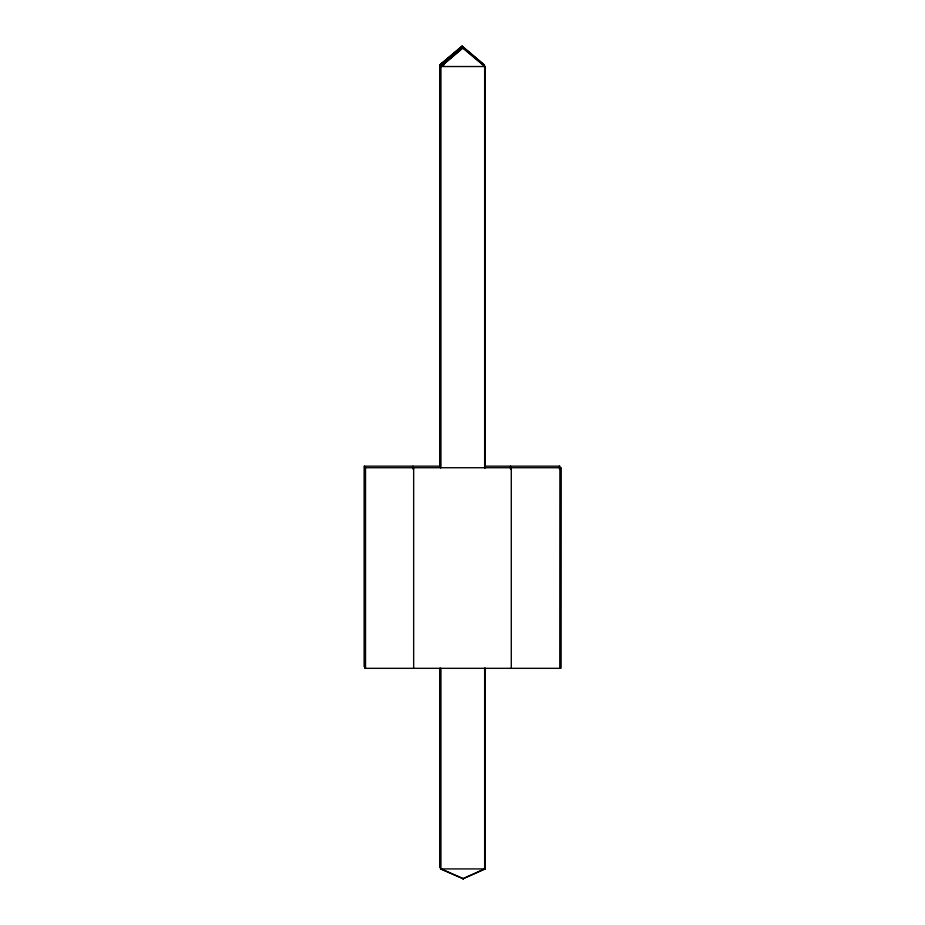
<?xml version="1.0" encoding="UTF-8"?>
<svg xmlns="http://www.w3.org/2000/svg" width="925" height="925" viewBox="0 0 925 925"><rect width="100%" height="100%" fill="white"/><g stroke="black" fill="none" stroke-linecap="round" stroke-linejoin="round"><path stroke-width="1.39" d="M440.52 467.726L440.52 66.531L462.523 47.811L484.873 66.531L484.873 467.726M441.075 66.531L463.078 47.811M444.046 64.97L439.78 64.97L462.257 46.25L484.272 64.97L461.922 46.25L439.78 64.97L439.78 466.165M440.15 64.97L462.257 46.25M462.835 878.75L484.642 868.922L484.642 668.324M463.055 878.75L485.209 868.922L485.209 668.324M483.914 64.97L461.922 46.25M440.52 66.531L484.642 66.531L484.642 467.726M440.497 466.165L364.242 466.165L364.242 666.763M484.665 466.165L559.822 466.165L559.822 469.056M439.78 867.361L439.78 668.208M440.52 668.324L440.52 868.922L484.642 868.922M441.075 868.922L463.39 878.75M440.52 868.922L463.171 878.75M560.203 467.726L560.203 668.324M559.486 466.165L559.486 469.056M511.282 467.726L511.282 668.324M510.507 466.165L510.507 469.056M485.209 467.726L485.209 66.531L462.858 47.811L440.739 66.531L440.739 467.726M484.978 66.531L484.978 467.726M484.978 668.324L484.978 868.922M484.873 668.324L484.873 868.922M440.739 668.324L440.739 868.922M413.66 467.726L413.66 668.324M412.885 466.165L412.885 469.056M365.514 467.726L365.514 668.324M365.178 467.726L365.294 668.324M364.577 466.165L364.577 666.763M560.758 467.726L364.959 467.726L364.959 668.324L560.758 668.324L560.758 467.726M560.538 668.324L560.538 467.726L560.423 668.324"/></g></svg>
